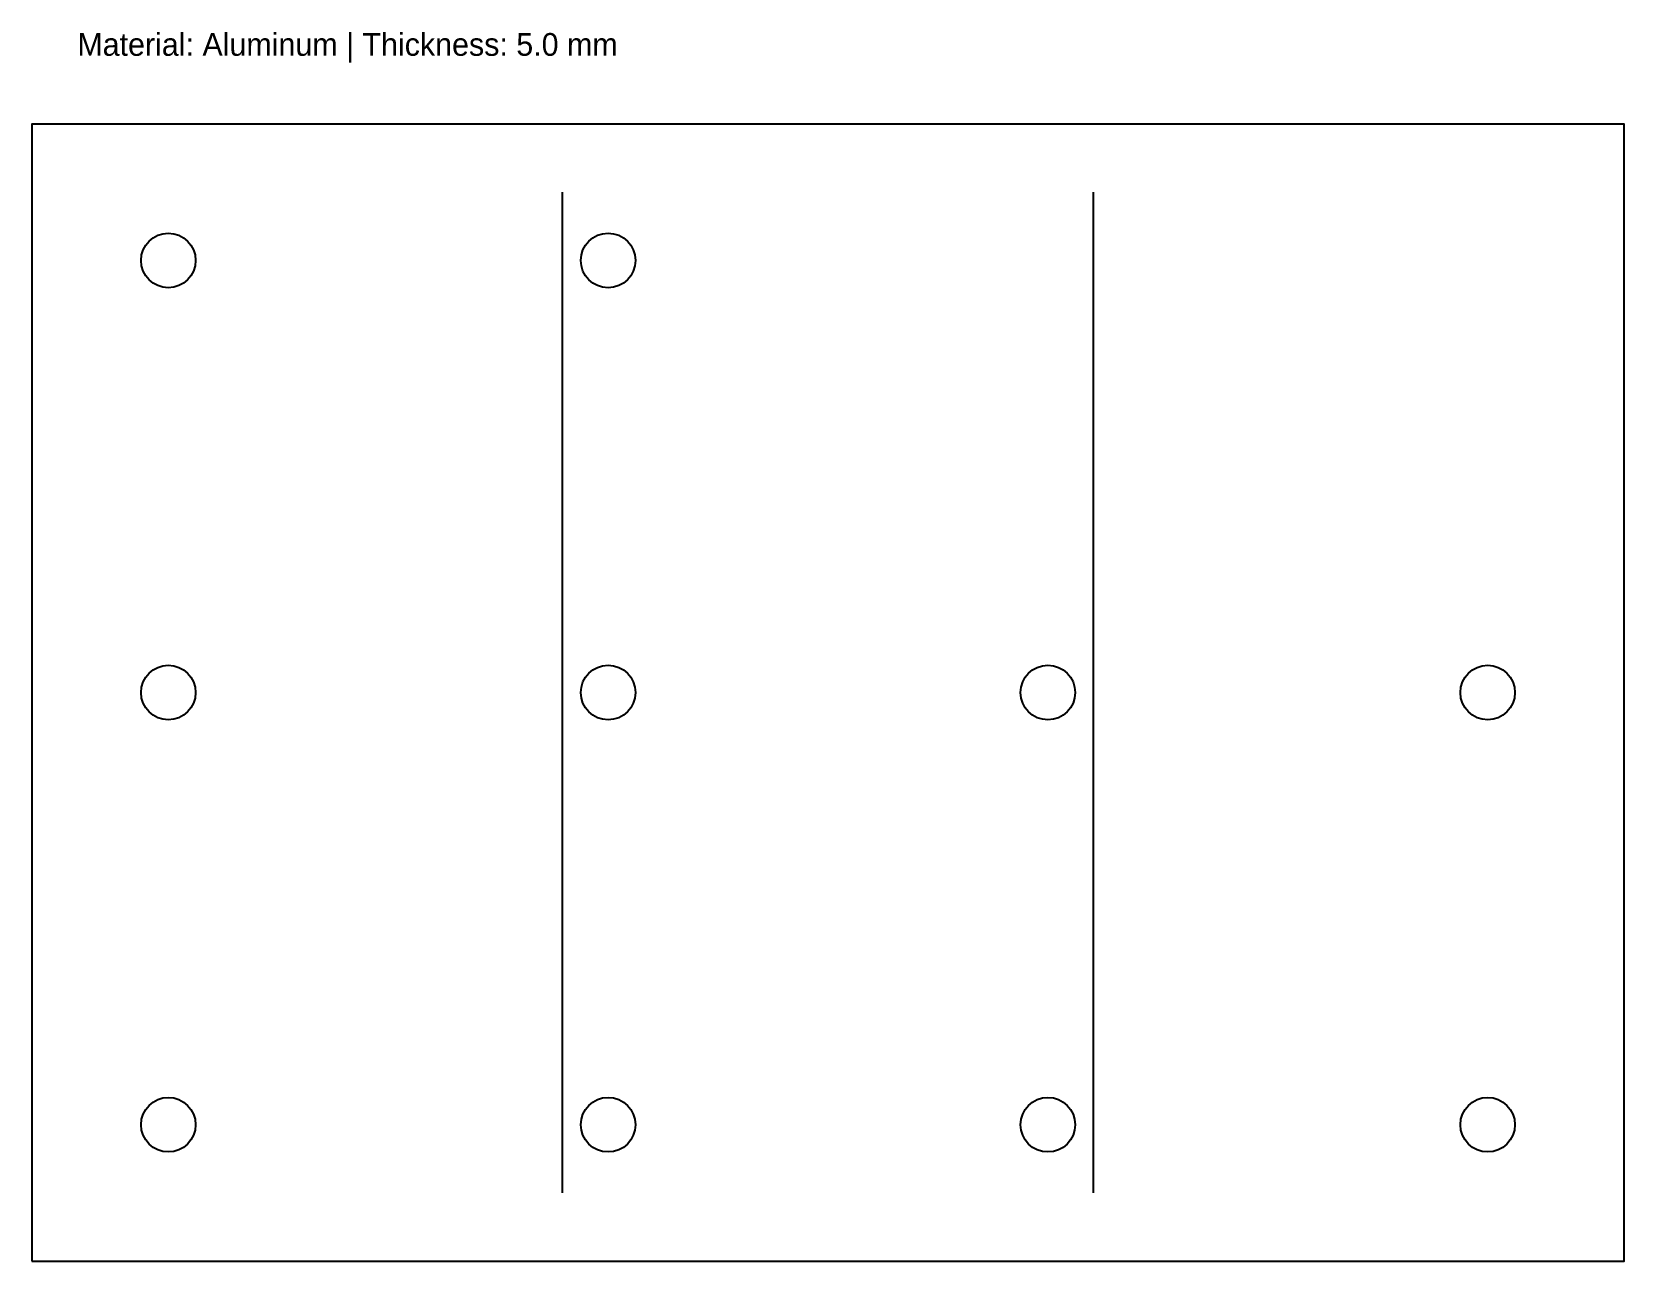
# Model space of a CAD drawing. Header units: metres. Extents: x 0 to 350, y 0 to 270.
import ezdxf

# ---------------------------------------------------------------- set-up
doc = ezdxf.new("R2010")
doc.units = ezdxf.units.M

msp = doc.modelspace()

# ---------------------------------------------------------------- linework, layer by layer
msp.add_lwpolyline([(0, 0), (350, 0), (350, 250), (0, 250)], close=True)
for centre in [(30, 220), (126.67, 220), (30, 125), (126.67, 125), (223.33, 125), (320, 125), (30, 30), (126.67, 30), (223.33, 30), (320, 30)]:
    msp.add_circle(centre, 6)
at = {"layer": 'CONTINUOUS'}
for p, q in [((116.67, 15), (116.67, 235)), ((233.33, 15), (233.33, 235))]:
    msp.add_line(p, q, dxfattribs=at)

# ---------------------------------------------------------------- texts
at = {"layer": 'NOTES'}
msp.add_text('Material: Aluminum | Thickness: 5.0 mm', height=5, dxfattribs=at).set_placement((10, 265))

doc.saveas('drawing.dxf')
